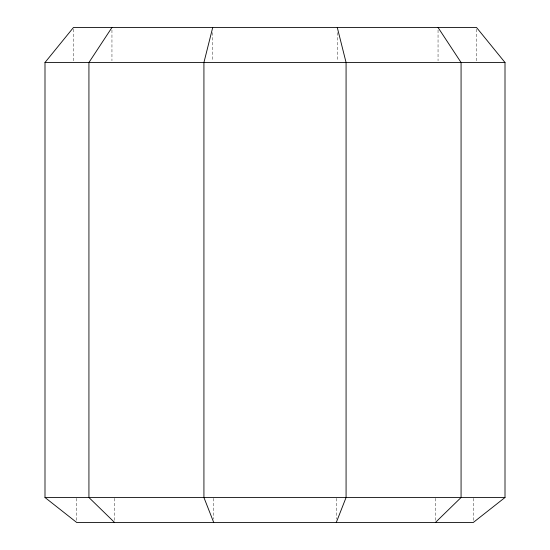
<?xml version="1.0" encoding="UTF-8"?>
<svg xmlns="http://www.w3.org/2000/svg" width="550" height="550" viewBox="0 0 550 550"><rect width="100%" height="100%" fill="white"/><g stroke="black" fill="none" stroke-linecap="round" stroke-linejoin="round"><path stroke-width="0.41" stroke-dasharray="2.75 2.06" d="M476.534 29.205L476.534 60.796M473.275 498.334L473.275 520.836M438.047 30.064L438.047 60.796M435.408 498.334L435.408 520.836M337.281 32.622L337.281 60.796M336.27 498.334L336.27 519.166M213.73 498.334L213.73 519.166M212.719 32.622L212.719 60.796M114.593 498.334L114.593 520.836M111.953 30.064L111.953 60.796M76.725 498.334L76.725 520.836M73.466 29.205L73.466 60.796"/><path stroke-width="0.82" d="M212.719 27.5L203.926 62.501L203.926 497.502L213.73 522.5M336.27 522.5L346.074 497.502L346.074 62.501L337.281 27.5M111.953 27.5L88.928 62.501L88.928 497.502L114.593 522.5M44.997 62.501L73.466 27.5L476.534 27.5L505.003 62.501L505.003 497.502L473.275 522.5L76.725 522.5L44.997 497.502L44.997 62.501L505.003 62.501M435.408 522.5L461.072 497.502L461.072 62.501L438.047 27.5M44.997 497.502L505.003 497.502"/></g></svg>
